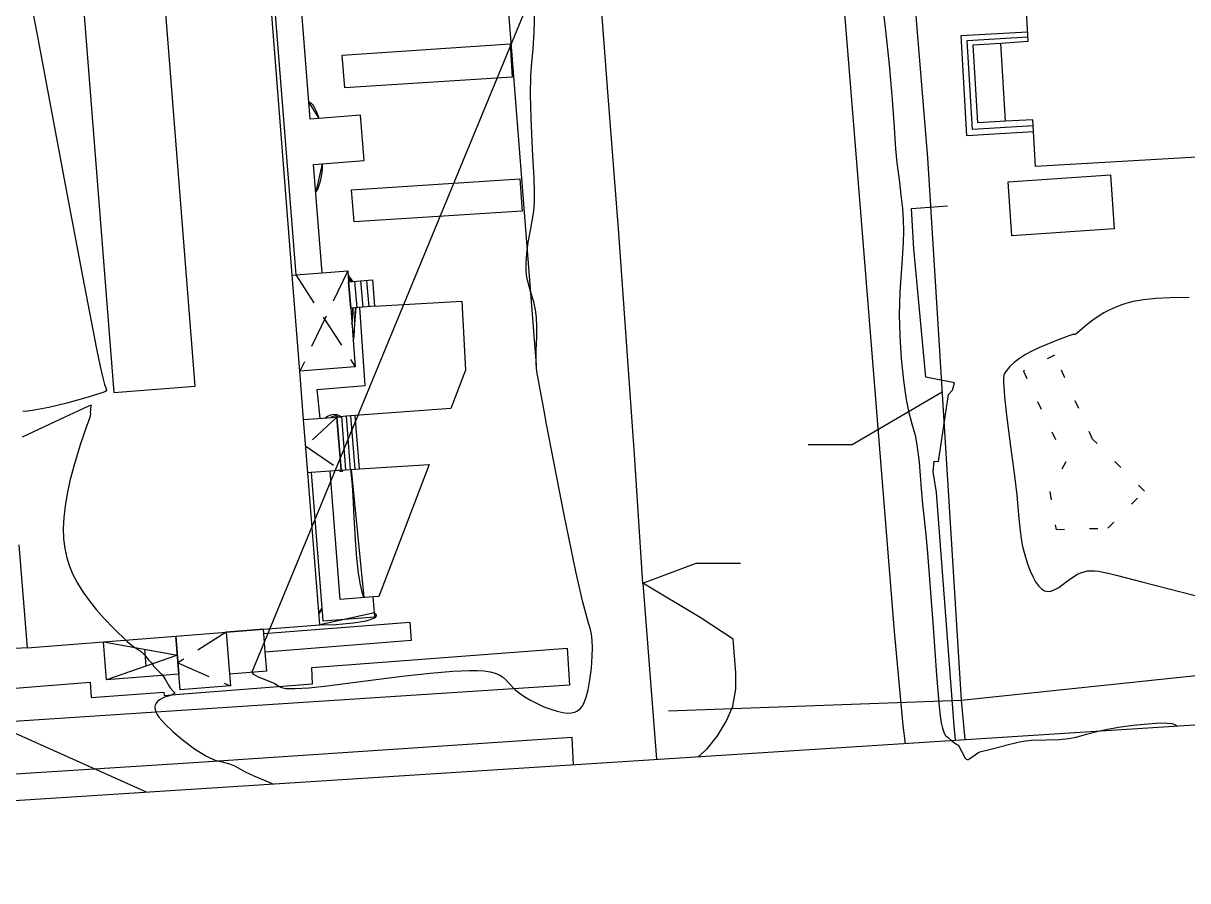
# Model space of a CAD drawing. Header units: metres. Extents: x 1233805 to 1234355, y 654698 to 655114.
# Drawn here: x 1234042.2 to 1234111.5, y 654698.2 to 654749.3 of the extents above; entities that cross this region are included whole.
import ezdxf

# ---------------------------------------------------------------- set-up
doc = ezdxf.new("R2010")
doc.units = ezdxf.units.M
doc.linetypes.add('ИИDash_05_15', pattern=[2, 0.5, -1.5])
doc.linetypes.add('ИИDash_20_10', pattern=[3, 2, -1])
for name, color, linetype, lineweight in [('ИИ_ГОРИЗОНТАЛИ_ОСН', 32, 'Continuous', 25), ('ИИ_ГОРИЗОНТАЛИ_УТОЛЩ', 32, 'Continuous', 30), ('ИИ_ДОРОГИ_АД', 7, 'Continuous', 25), ('ИИ_ЛЭП_НН', 250, 'Continuous', 25), ('ИИ_ОТМЕТКИ', 7, 'Continuous', 25), ('ИИ_СТРОЕНИЕ', 7, 'Continuous', 25), ('ИИ_УГОДЬЯ', 7, 'Continuous', 25)]:
    doc.layers.add(name, color=color, linetype=linetype, lineweight=lineweight)
doc.layers.add('Оформление точек', color=7, linetype='Continuous')

msp = doc.modelspace()

# ---------------------------------------------------------------- linework, layer by layer
at = {"layer": 'ИИ_ГОРИЗОНТАЛИ_ОСН'}
for points, elevation in [([(1234072.70541393, 654751.61326008), (1234055.7949600366, 654710.6452270059), (1234055.81344261, 654710.60812575), (1234055.88677953, 654710.52975836), (1234056.00054237, 654710.45507651), (1234056.17579519, 654710.37060297), (1234056.63904569, 654710.18347539), (1234057.17043236, 654709.9646905), (1234057.37148428, 654709.83538368), (1234057.50790198, 654709.7456964), (1234057.63960401, 654709.70111575), (1234057.81772438, 654709.67386063), (1234058.3649308, 654709.66388954), (1234059.18787457, 654709.71499018), (1234060.28560188, 654709.82781222), (1234062.42280751, 654710.0985321), (1234064.76097538, 654710.3970329), (1234066.42162621, 654710.58502055), (1234067.7597458, 654710.70271666), (1234068.77521729, 654710.74844408), (1234069.2414894, 654710.74259706), (1234069.64451976, 654710.71316978), (1234069.98949461, 654710.65980798), (1234070.28309336, 654710.58149545), (1234070.52321034, 654710.48117154), (1234070.7326815, 654710.35197752), (1234070.92050685, 654710.19062737), (1234071.14407887, 654709.94785095), (1234071.48399653, 654709.59114895), (1234071.7381076, 654709.3839502), (1234072.04713205, 654709.17295225), (1234072.40245563, 654708.96407648), (1234072.79040428, 654708.76539412), (1234073.19698726, 654708.58435883), (1234073.59911713, 654708.43154162), (1234073.97633981, 654708.31469198), (1234074.31147744, 654708.23912271), (1234074.58360471, 654708.20732386), (1234074.81977338, 654708.21297368), (1234075.02388505, 654708.25615404), (1234075.19977205, 654708.33766762), (1234075.34997549, 654708.45808717), (1234075.47974822, 654708.62093996), (1234075.59291367, 654708.83085078), (1234075.69484414, 654709.09768806), (1234075.82552647, 654709.58477975), (1234075.93583976, 654710.18353482), (1234076.02143101, 654710.87245633), (1234076.07357455, 654711.58253505), (1234076.08512673, 654712.08680799), (1234076.06797863, 654712.51761853), (1234076.02126037, 654712.89916175), (1234075.94147295, 654713.26034357), (1234075.85322567, 654713.55546543), (1234075.67950088, 654714.14100464), (1234075.50503423, 654714.80753785), (1234075.08778687, 654716.63715039), (1234074.40262751, 654719.99834327), (1234073.35227969, 654725.40196331), (1234073.19930458, 654726.19645261), (1234073.13891726, 654726.50959785), (1234072.76754222, 654728.53726932), (1234072.72276866, 654728.97960253), (1234072.72388376, 654729.43363422), (1234072.73832926, 654729.77954452), (1234072.7677522, 654730.58971485), (1234072.76970677, 654731.2132043), (1234072.74457274, 654731.75496058), (1234072.69143909, 654732.21216737), (1234072.59244773, 654732.67334932), (1234072.41863855, 654733.24418344), (1234072.20938955, 654733.9663696), (1234072.15511949, 654734.26564365), (1234072.12661969, 654734.56067448), (1234072.12679582, 654735.02088345), (1234072.17287986, 654735.56789947), (1234072.26348392, 654736.20218605), (1234072.4170342, 654737.05244903), (1234072.50019813, 654737.50023068), (1234072.58831376, 654738.07823534), (1234072.62817253, 654738.58789168), (1234072.6326656, 654739.18648694), (1234072.60278418, 654740.06605495), (1234072.5409685, 654741.3450972), (1234072.43608357, 654743.59709062), (1234072.39600087, 654745.02037445), (1234072.41524364, 654746.13872798), (1234072.47942423, 654746.94874344), (1234072.49552105, 654747.10722662), (1234072.55435987, 654747.73344645), (1234072.61340648, 654748.7331709), (1234072.66007472, 654750.01748372)], 4.5), ([(1234093.43455908, 654749.68628701), (1234093.53660283, 654748.82478836), (1234093.75197796, 654746.78082927), (1234093.91321621, 654744.95429544), (1234094.01888085, 654743.34811845), (1234094.12609746, 654741.79196475), (1234094.21371848, 654740.94290646), (1234094.35596296, 654739.79745565), (1234094.45334842, 654739.0273725), (1234094.5401807, 654738.23033803), (1234094.58709654, 654737.55844876), (1234094.60220891, 654736.89405352), (1234094.58544849, 654736.20864214), (1234094.49994181, 654734.96209956), (1234094.38610235, 654733.27696762), (1234094.35161659, 654731.90706107), (1234094.38057952, 654730.64521167), (1234094.46425231, 654729.29936526), (1234094.59544302, 654727.98791151), (1234094.75790868, 654726.87584588), (1234094.90354395, 654726.17666891), (1234095.10761944, 654725.42199752), (1234095.28970985, 654724.7491861), (1234095.40559252, 654724.17017915), (1234095.532837, 654723.13665613), (1234095.65878932, 654721.54213653), (1234095.7268296, 654720.63567788), (1234095.82743584, 654719.7408524), (1234095.93745533, 654718.81648817), (1234096.03871327, 654717.73086829), (1234096.36399566, 654713.31185016), (1234096.56829075, 654710.45954232), (1234096.72613544, 654708.60027176), (1234096.79047282, 654708.03788407), (1234096.85476004, 654707.6331466), (1234096.92673371, 654707.30801815), (1234097.00578341, 654707.06242347), (1234097.10831508, 654706.85670755), (1234097.1747731, 654706.80444438), (1234097.28760585, 654706.72275403), (1234097.45883415, 654706.57807888), (1234097.66060491, 654706.40902509), (1234097.75045161, 654706.34854236), (1234097.81592293, 654706.32459811), (1234097.81939086, 654706.3239733), (1234097.85184009, 654706.30068736), (1234097.91437605, 654706.19494647), (1234098.19218473, 654705.67196755), (1234098.19834543, 654705.66000517), (1234098.26961939, 654705.53081294), (1234098.32416734, 654705.46665783), (1234098.38554418, 654705.43991627), (1234098.46044604, 654705.45004675), (1234098.61588242, 654705.53458195), (1234098.86013912, 654705.71923999), (1234098.94440258, 654705.78573336), (1234099.07988401, 654705.87439725), (1234099.22731366, 654705.91890144), (1234099.23632765, 654705.92099922), (1234099.80786334, 654706.05838425), (1234100.64629621, 654706.2755515), (1234100.69572736, 654706.28916136), (1234101.50508237, 654706.48553013), (1234101.87008474, 654706.54513402), (1234102.23104338, 654706.58317707), (1234103.10679226, 654706.61295313), (1234103.88212591, 654706.63474373), (1234104.42351137, 654706.68563517), (1234104.88233519, 654706.7743276), (1234105.49795157, 654706.94066789), (1234106.12219616, 654707.11216957), (1234106.65100978, 654707.23451757), (1234107.40848113, 654707.37006188), (1234108.27282163, 654707.48716457), (1234109.14645565, 654707.5725821), (1234109.91021846, 654707.61451133), (1234110.30255665, 654707.61197128), (1234110.58155213, 654707.57588646), (1234110.79780131, 654707.49952564), (1234110.8818596, 654707.43761821)], 4.5), ([(1234111.61082059, 654732.94607347), (1234110.47393649, 654732.92251349), (1234109.63109027, 654732.87768962), (1234108.89979738, 654732.80193527), (1234108.27708751, 654732.69323856), (1234107.90998842, 654732.60081448), (1234107.55063388, 654732.48654361), (1234107.19915886, 654732.35047082), (1234106.85551164, 654732.19257684), (1234106.52271048, 654732.01462804), (1234106.19603143, 654731.81447497), (1234105.87498222, 654731.59218718), (1234105.53519787, 654731.33089613), (1234104.97638433, 654730.85643334), (1234104.85887535, 654730.75725667), (1234104.79998386, 654730.73348414), (1234104.73321018, 654730.7366684), (1234104.68481568, 654730.7413775), (1234104.45071121, 654730.660515), (1234104.03761604, 654730.4977813), (1234103.90928373, 654730.44822851), (1234102.69174494, 654729.95333163), (1234102.2342364, 654729.73932746), (1234101.859614, 654729.53959798), (1234101.50684352, 654729.31507082), (1234101.19130974, 654729.07092937), (1234100.91629487, 654728.80964248), (1234100.68770016, 654728.53676304), (1234100.60882039, 654728.41888707), (1234100.56904802, 654728.32876162), (1234100.55834585, 654728.0971655), (1234100.56232589, 654728.01094442), (1234100.56615698, 654727.89189163), (1234100.61466756, 654727.02018634), (1234100.72843267, 654725.93652041), (1234100.97886209, 654724.07074288), (1234101.21686645, 654722.31827248), (1234101.35339041, 654721.17752475), (1234101.45661924, 654719.99683313), (1234101.45940129, 654719.95980106), (1234101.53917218, 654719.05346152), (1234101.60620845, 654718.57646996), (1234101.69709477, 654718.11284607), (1234101.69709477, 654718.11284607), (1234101.8205513, 654717.62143205), (1234101.96680384, 654717.14439209), (1234102.1272147, 654716.709691), (1234102.29696401, 654716.33007178), (1234102.46973099, 654716.01807524), (1234102.64559867, 654715.77197161), (1234102.82276484, 654715.59426049), (1234103.00008755, 654715.48605284), (1234103.1196112, 654715.45166058), (1234103.24635865, 654715.44445189), (1234103.3813415, 654715.46435019), (1234103.52633491, 654715.51160679), (1234103.84594509, 654715.68441662), (1234104.29391048, 654716.01084074), (1234104.68210013, 654716.29790138), (1234104.96590366, 654716.47087758), (1234105.15659375, 654716.5567953), (1234105.35411814, 654716.62005454), (1234105.55894475, 654716.66081377), (1234105.7720709, 654716.6792758), (1234105.98912154, 654716.67595902), (1234106.21902186, 654716.65155695), (1234106.77187378, 654716.53197304), (1234106.77928171, 654716.53007691), (1234107.26524257, 654716.40646798), (1234108.80019219, 654716.01488782), (1234113.44004152, 654714.81893903)], 5)]:
    msp.add_lwpolyline(points, dxfattribs=dict(at, elevation=elevation))
for points, elevation in [([(1234059.7957650642, 654743.5872964484), (1234059.78921054, 654743.62386338), (1234059.7049207, 654743.86707178), (1234059.68858106, 654743.90456906), (1234059.65352391, 654743.99660135), (1234059.54155379, 654744.24081048), (1234059.44399336, 654744.37713627), (1234059.32958828, 654744.49498816), (1234059.22103439, 654744.55493923), (1234059.1900715663, 654744.5517523196)], 5), ([(1234059.6084671023, 654739.2328830627), (1234059.64788742, 654739.26122447), (1234059.72836084, 654739.39393676), (1234059.81452746, 654739.62341481), (1234059.90118281, 654739.93773035), (1234059.97031244, 654740.27232642), (1234060.00541815, 654740.57042901), (1234060.00025682, 654740.83984875), (1234059.9968553884, 654740.8920585683)], 5), ([(1234061.7906843435, 654733.8900018099), (1234061.79015847, 654733.89159904), (1234061.69138445, 654734.04895121), (1234061.64808592, 654734.1087113), (1234061.62230515, 654734.15195207), (1234061.56361536, 654734.2414005), (1234061.5326512465, 654734.2702890201)], 5), ([(1234061.6779555643, 654733.8811342815), (1234061.6777176, 654733.88185704), (1234061.62805307, 654733.96097268), (1234061.60628028, 654733.99102254), (1234061.5933154, 654734.01276785), (1234061.54864501, 654734.066967703)], 5.5), ([(1234061.7629381553, 654731.3427579359), (1234061.79909864, 654731.6004389), (1234061.80752571, 654731.89228501), (1234061.80829184, 654731.95100344)], 5.5), ([(1234061.80829184, 654731.95100344), (1234061.82154841, 654732.24996874), (1234061.8239033585, 654732.3127558025)], 5.5), ([(1234061.92827065, 654731.60363253), (1234061.94627483, 654732.05238686), (1234061.98408337, 654732.2968162), (1234061.98896781, 654732.31511358), (1234061.9899053182, 654732.3258139307)], 5), ([(1234061.8419877763, 654730.3378366204), (1234061.86899807, 654730.47757989), (1234061.91001618, 654730.90608737), (1234061.9267502, 654731.48674816), (1234061.92827065, 654731.60363253)], 5), ([(1234061.0926591624, 654725.8428859961), (1234061.06776398, 654725.86884688), (1234060.98478212, 654725.92305812), (1234060.89173077, 654725.95993213), (1234060.68268411, 654725.97909579), (1234060.4948676, 654725.9406491), (1234060.30752468, 654725.85683477), (1234060.1866797635, 654725.7716193935)], 5), ([(1234060.9119414997, 654725.8286702925), (1234060.9051313, 654725.84395166), (1234060.85028896, 654725.89292318), (1234060.77285638, 654725.90244602), (1234060.6784363, 654725.88311716), (1234060.5842526, 654725.840978), (1234060.5346935168, 654725.7989950241)], 5.5), ([(1234060.9735381329, 654722.6471167884), (1234061.05612677, 654722.59707732), (1234061.15613724, 654722.58391044), (1234061.20465841, 654722.59935488), (1234061.22732207, 654722.64351823), (1234061.2272264936, 654722.6670725485)], 5.5), ([(1234062.4745355798, 654715.085299486), (1234062.38971638, 654715.31516235), (1234062.26359978, 654715.83307422), (1234062.15341806, 654716.52562231), (1234062.05503148, 654717.42377479), (1234061.96891984, 654718.52005905), (1234061.89151972, 654719.86014668), (1234061.83256915, 654721.14166829), (1234061.80304274, 654721.75569673), (1234061.72508534, 654722.56294073), (1234061.71699175, 654722.63182144), (1234061.7086068545, 654722.7049391321)], 5), ([(1234059.977608128, 654714.4216344893), (1234059.95640486, 654714.37808083), (1234059.7932838905, 654714.1258710367)], 5), ([(1234059.8455047042, 654713.4620119529), (1234060.79322324, 654713.48329296), (1234061.84154365, 654713.56898155), (1234062.2520919, 654713.62868947), (1234062.61119536, 654713.70225803), (1234062.90653423, 654713.78732775), (1234063.11446272, 654713.87718635), (1234063.1905082, 654713.93185538), (1234063.22680776, 654713.9862841), (1234063.22417902, 654714.04019398), (1234063.182223, 654714.10011493), (1234063.1006876123, 654714.1787737986)], 5)]:
    msp.add_lwpolyline(points, close=True, dxfattribs=dict(at, elevation=elevation))
at = {"layer": 'ИИ_ГОРИЗОНТАЛИ_УТОЛЩ', "elevation": 4}
for points in [[(1234042.12691307, 654752.61772413), (1234042.19491981, 654752.42648698), (1234042.36824278, 654751.7542043), (1234042.63348112, 654750.51156597), (1234043.01719316, 654748.56727891), (1234044.79404686, 654739.12822041), (1234045.81319012, 654733.68435012), (1234046.54563106, 654729.88291779), (1234046.76494309, 654728.82255136), (1234046.92206437, 654728.14782122), (1234047.03167053, 654727.75762608), (1234047.12258183, 654727.51699114), (1234047.13513861, 654727.4888287), (1234047.14468144, 654727.42455967), (1234047.11035514, 654727.37107395), (1234047.03979964, 654727.32910036), (1234046.8665314, 654727.26481162), (1234046.05629025, 654727.0128865), (1234044.78142924, 654726.65046944), (1234043.71177144, 654726.38891528), (1234042.83365637, 654726.22481088), (1234042.46997153, 654726.18010778), (1234042.1572925, 654726.16040719)], [(1234042.13715135, 654724.65373483), (1234043.12174941, 654725.09708495), (1234044.68465273, 654725.8350908), (1234045.45248044, 654726.19942046), (1234046.09501855, 654726.48858297), (1234046.21587795, 654726.52970242), (1234046.23774699, 654726.52931005), (1234046.24062017, 654726.51517324), (1234046.22243101, 654726.42276622), (1234046.22212567, 654726.42131629), (1234046.20508907, 654726.3283108), (1234046.2014627, 654726.29272058), (1234046.19474925, 654726.23586713), (1234046.18812159, 654726.20222789), (1234046.17785578, 654726.136533), (1234046.18314273, 654726.08677016), (1234046.19034264, 654726.03832423), (1234046.16587155, 654725.86864811), (1234046.04688286, 654725.51018933), (1234045.97912604, 654725.32727016), (1234045.57374651, 654724.17023198), (1234045.19376626, 654722.89798446), (1234044.96760592, 654722.02937494), (1234044.7988862, 654721.25374057), (1234044.67752297, 654720.52457267), (1234044.60327351, 654719.83805194), (1234044.57567565, 654719.18448931), (1234044.59559365, 654718.56916677), (1234044.6630527, 654717.99139446), (1234044.77807661, 654717.45102321), (1234044.93717031, 654716.951101), (1234045.15002931, 654716.44507687), (1234045.41657116, 654715.93313569), (1234045.73685466, 654715.41516129), (1234046.10619572, 654714.8972155), (1234046.52992624, 654714.37056299), (1234047.00656229, 654713.83584626), (1234047.58546995, 654713.23772388), (1234048.37083271, 654712.47045423), (1234048.5930237, 654712.27632182), (1234048.76883196, 654712.14872896), (1234048.97608397, 654712.02320725), (1234049.2059976, 654711.87767744), (1234049.41208717, 654711.66324698), (1234049.48068188, 654711.58018891), (1234049.65708043, 654711.3804769), (1234049.81850724, 654711.19713214), (1234049.91662692, 654711.0537245), (1234049.93476331, 654711.02112498), (1234050.11563335, 654710.81529332), (1234050.18431713, 654710.75261043), (1234050.38011263, 654710.56762506), (1234050.52099357, 654710.40904123), (1234050.67050811, 654710.19199159), (1234050.82466204, 654709.91191826), (1234050.84536148, 654709.87095018), (1234050.94587362, 654709.702969), (1234051.09541411, 654709.53394392), (1234051.14176723, 654709.48310983), (1234051.1899817, 654709.42175487), (1234051.1969885, 654709.37950899), (1234051.16520018, 654709.34132936), (1234051.09037263, 654709.3047167), (1234050.93044734, 654709.25447917), (1234050.56660872, 654709.13240339), (1234050.30720036, 654708.99706121), (1234050.18630106, 654708.90102327), (1234050.0996798, 654708.79723992), (1234050.04598121, 654708.6840594), (1234050.02500475, 654708.56092227), (1234050.03676959, 654708.42694159), (1234050.08142275, 654708.28228689), (1234050.15901647, 654708.12679355), (1234050.2695935, 654707.96038051), (1234050.61198598, 654707.56610722), (1234051.11248733, 654707.09233853), (1234051.74160535, 654706.5681522), (1234052.39085983, 654706.08440914), (1234052.74020646, 654705.85226699), (1234053.06010643, 654705.66365035), (1234053.34732721, 654705.51996303), (1234053.62401345, 654705.41021099), (1234053.75159428, 654705.36482569), (1234053.79859774, 654705.34810479), (1234053.80158127, 654705.34704344), (1234053.80531252, 654705.34571609)], [(1234053.853915, 654705.34890886), (1234054.02499921, 654705.30624093), (1234054.4645462, 654705.18363584), (1234054.77596137, 654705.06107992), (1234054.9914582, 654704.93690842), (1234055.40140819, 654704.70321445), (1234055.91402785, 654704.46439459), (1234056.49237647, 654704.22424276), (1234057.04432493, 654703.99404317)]]:
    msp.add_lwpolyline(points, dxfattribs=at)
at = {"layer": 'ИИ_ГОРИЗОНТАЛИ_УТОЛЩ', "elevation": 6}
for points in [[(1234061.68831302, 654732.29837435), (1234061.68831451, 654732.29843731), (1234061.66828659, 654732.56228984), (1234061.586695, 654733.60524), (1234061.56564512, 654733.87099824), (1234061.5647217, 654733.87299413), (1234061.56447464, 654733.87333378), (1234061.56432558, 654733.87358374), (1234061.56256845, 654733.87484407), (1234061.5777875, 654733.61444667), (1234061.61677415, 654733.10058358), (1234061.65679667, 654732.57281), (1234061.6722582, 654732.30769528), (1234061.67215417, 654732.3072575), (1234061.67440917, 654732.2882475), (1234061.67801716, 654732.28525691), (1234061.68213921, 654732.28504443), (1234061.68558992, 654732.28705651), (1234061.68748958, 654732.29064588), (1234061.68818109, 654732.29479043), (1234061.68830143, 654732.2978154), (1234061.68831302, 654732.29837435)], [(1234060.85665583, 654725.81645583), (1234060.85670196, 654725.8162244), (1234060.9020475, 654725.28494417), (1234061.00055487, 654724.04687252), (1234061.06915698, 654723.18280237), (1234061.11342709, 654722.65727364), (1234061.11411281, 654722.66055154), (1234061.07203, 654723.196495), (1234060.90633237, 654725.30010427), (1234060.86302866, 654725.82579626), (1234060.85906487, 654725.82350177), (1234060.85665583, 654725.81645583)]]:
    msp.add_lwpolyline(points, close=True, dxfattribs=at)
at = {"layer": 'ИИ_ДОРОГИ_АД'}
for points in [[(1234105.78787806, 654817.62310478), (1234105.72322131, 654818.32190731), (1234105.3998256, 654818.50780922), (1234095.45445748, 654817.83152668), (1234095.43080779, 654817.47568472), (1234089.08402903, 654816.97670922), (1234087.12988562, 654816.84711817), (1234086.81717975, 654816.58538594), (1234086.50447389, 654816.09824422), (1234086.13361818, 654815.11673171), (1234085.97277709, 654814.1538906), (1234086.05236019, 654811.88320881), (1234086.61831358, 654805.74497478), (1234090.00225739, 654804.35459852), (1234092.00081137, 654803.55423408), (1234093.34079617, 654787.65163369), (1234093.94888333, 654780.76166514), (1234088.88100182, 654777.62039048), (1234089.48757112, 654769.78780447), (1234091.68894294, 654742.4503461), (1234094.05188862, 654713.06595229), (1234094.5627279, 654707.46655005), (1234094.69527604, 654706.40228635)], [(1234082.40541056, 654705.61619771), (1234082.91453228, 654706.07346161), (1234083.52152671, 654706.85733287), (1234084.06593356, 654707.74598131), (1234084.44529896, 654708.61835025), (1234084.62232474, 654709.62980276), (1234084.62232474, 654710.5936333), (1234084.45794366, 654712.6038863), (1234082.49711049, 654713.88375151), (1234079.09128424, 654715.93476963), (1234078.5923445, 654723.59162081), (1234077.66275128, 654736.76788656), (1234077.00527589, 654745.18171244), (1234075.07173765, 654770.69226636)], [(1234097.70283427, 654706.59465683), (1234097.62527738, 654707.44078263), (1234096.55934529, 654721.32330157), (1234096.37042374, 654722.56761072), (1234096.43181866, 654723.20427887), (1234096.67731985, 654723.17361076), (1234097.28535467, 654727.15928952), (1234097.51852977, 654727.41694155), (1234097.64124111, 654727.85864657), (1234095.9231515, 654728.20220477), (1234095.2215326, 654735.82898405), (1234095.07450929, 654738.22570889), (1234097.22740054, 654738.38731582)], [(1234063.11474965, 654732.41429699), (1234068.30407138, 654732.71737962), (1234068.53130587, 654728.61262078), (1234067.65641511, 654726.33158323), (1234061.95291446, 654725.91055583)], [(1234059.874525, 654725.74706452), (1234059.68428672, 654727.46794419), (1234062.55351808, 654727.69310975), (1234062.23976408, 654732.34546844)], [(1234042.42004447, 654712.08443568), (1234039.74208453, 654711.92841606), (1234038.75192211, 654724.23585593)], [(1234062.20202312, 654722.74375249), (1234066.36036981, 654723.00119967), (1234063.36853179, 654715.15025271), (1234063.0259659, 654715.12867637)], [(1234079.09128424, 654715.93476963), (1234079.89217409, 654705.45544521)], [(1234038.07951385, 654711.31322708), (1234038.25018361, 654709.40462822), (1234039.94273027, 654709.55045132), (1234046.17892108, 654710.04834794), (1234046.23058075, 654709.12404709), (1234050.55680319, 654709.45077443), (1234050.57284543, 654709.25051146), (1234051.74638874, 654709.35369201), (1234059.42004777, 654709.94208506), (1234059.36912087, 654710.92481719), (1234074.57627217, 654712.05802929), (1234074.70806452, 654709.85682195), (1234056.75381744, 654708.69278652), (1234041.33076327, 654707.6854179), (1234023.12468186, 654706.50049356), (1234008.5038336, 654705.59009755)], [(1234074.9634752, 654705.14019407), (1234074.86880093, 654706.75229137), (1234052.02789991, 654705.22748989), (1234034.52490292, 654704.1213979), (1234009.85230813, 654702.5534881)]]:
    msp.add_lwpolyline(points, dxfattribs=at)
for points in [[(1234061.17608395, 654747.35766472), (1234071.18583819, 654748.03497975), (1234071.30907293, 654746.05636567), (1234061.33333975, 654745.41151492)], [(1234061.73740524, 654739.34368672), (1234071.7552722, 654740.00512441), (1234071.90580229, 654738.07037259), (1234061.89918845, 654737.43816163)]]:
    msp.add_lwpolyline(points, close=True, dxfattribs=at)
at = {"layer": 'ИИ_ЛЭП_НН', "elevation": -11.67}
for points in [[(1234061.37009156, 654972.78136427), (1234066.38509897, 654943.7188594), (1234071.32932275, 654914.81442756), (1234077.19893299, 654872.0390863), (1234085.76023621, 654846.35844382), (1234090.83893242, 654812.01489527), (1234093.37063655, 654773.56803649), (1234096.03290709, 654741.24083776), (1234098.03735019, 654708.98158817), (1234098.25519292, 654706.62998698)], [(1234068.80733846, 654778.87200665), (1234070.47252128, 654757.73494974), (1234072.7226557, 654728.91218811)], [(1234023.18474518, 654714.63304702), (1234037.90994314, 654708.69193255), (1234049.5142355, 654703.51240099)], [(1234098.03735019, 654708.98158817), (1234145.84863566, 654713.9838889)], [(1234080.60666175, 654708.3345706), (1234098.03735019, 654708.98158817)]]:
    msp.add_lwpolyline(points, dxfattribs=at)
at = {"layer": 'ИИ_ЛЭП_НН'}
msp.add_lwpolyline([(1234096.89844634, 654727.31096025), (1234091.53811253, 654724.16627573), (1234088.92319631, 654724.16627573)], dxfattribs=at)
at = {"layer": 'ИИ_ОТМЕТКИ'}
msp.add_lwpolyline([(1234079.09128424, 654715.93476963), (1234082.25560799, 654717.13429883), (1234084.89162002, 654717.13429883)], dxfattribs=at)
at = {"layer": 'ИИ_СТРОЕНИЕ'}
for points in [[(1234041.93780168, 654718.21496562), (1234042.42004447, 654712.08443568), (1234046.97549784, 654712.44277902), (1234051.27961452, 654712.78135159), (1234054.27425859, 654713.01691777), (1234056.4924993, 654713.19141012), (1234059.84603992, 654713.455208), (1234059.13436185, 654722.50244259), (1234058.88525319, 654725.66924593), (1234058.65851642, 654728.55164575), (1234058.20844047, 654734.2732535), (1234056.99066982, 654749.75420934), (1234056.52584232, 654755.66334662), (1234056.29112564, 654758.64719132), (1234056.04452884, 654761.78206264), (1234055.3373545, 654770.77204333), (1234051.73218775, 654770.48845191), (1234049.68033965, 654770.32704841), (1234046.84035788, 654770.10364835), (1234042.47597708, 654769.76033526), (1234037.91135905, 654769.401271)], [(1234102.34016579, 654742.78669575), (1234098.38147254, 654742.55808467), (1234098.03672324, 654748.52785996), (1234101.99541648, 654748.75647103)], [(1234102.3191788, 654743.15011242), (1234098.70399462, 654742.94133869), (1234098.39821844, 654748.23624432), (1234102.01340262, 654748.44501805)], [(1234100.6668382, 654743.42179108), (1234099.02284723, 654743.32685204), (1234098.75442596, 654747.97490982), (1234100.39841692, 654748.06984886)], [(1234061.92078591, 654733.90023593), (1234062.04429731, 654732.33009254)], [(1234062.27760335, 654733.92830408), (1234062.40111475, 654732.35816069)], [(1234062.6344208, 654733.95637223), (1234062.7579322, 654732.38622884)], [(1234061.13607622, 654725.84630129), (1234061.38518488, 654722.67949795)], [(1234061.40835563, 654725.86771947), (1234061.65746429, 654722.70091613)], [(1234061.68063505, 654725.88913765), (1234061.92974371, 654722.72233431)], [(1234046.97549784, 654712.44277902), (1234051.36871705, 654711.64863221), (1234047.15370291, 654710.17734027)], [(1234049.40428222, 654712.0037362), (1234049.4839669, 654710.99074172)]]:
    msp.add_lwpolyline(points, dxfattribs=at)
for points in [[(1234045.42344423, 654754.77985689), (1234047.58700975, 654727.27544774), (1234052.42775203, 654727.65623262), (1234050.26418651, 654755.16064177), (1234045.42344423, 654754.77985689)], [(1234101.78184858, 654752.45467256), (1234112.08966593, 654753.04994), (1234112.76647792, 654741.33007455), (1234102.45866057, 654740.7348071), (1234102.29804956, 654743.51599211), (1234100.6668382, 654743.42179108), (1234100.39841692, 654748.06984886), (1234102.02846216, 654748.18424284), (1234101.78184858, 654752.45467256)], [(1234062.27548753, 654743.78235761), (1234059.26919637, 654743.54587524), (1234058.76982427, 654749.89416208), (1234057.19698292, 654749.77043845), (1234058.41475357, 654734.2894826), (1234059.98759492, 654734.41320623), (1234059.48114333, 654740.85149137), (1234062.48743449, 654741.08797374), (1234062.27548753, 654743.78235761)], [(1234100.83103618, 654739.81969685), (1234106.9335874, 654740.23243362), (1234107.15102738, 654737.0174581), (1234101.04847617, 654736.60472133), (1234100.83103618, 654739.81969685)], [(1234061.51197647, 654734.53311789), (1234061.56396846, 654733.87216777), (1234061.68747986, 654732.30202439), (1234061.96205243, 654728.81151014), (1234058.65851642, 654728.55164575), (1234058.20844047, 654734.2732535), (1234058.41475357, 654734.2894826), (1234059.98759492, 654734.41320623), (1234061.51197647, 654734.53311789)], [(1234062.99123825, 654733.98444038), (1234063.11474965, 654732.41429699), (1234062.40111475, 654732.35816069), (1234061.68747986, 654732.30202439), (1234061.56396846, 654733.87216777), (1234062.27760335, 654733.92830408), (1234062.99123825, 654733.98444038)], [(1234060.8637968, 654725.82488311), (1234061.11290546, 654722.65807977), (1234060.45572696, 654722.60638447), (1234059.34067496, 654722.51867169), (1234059.13436185, 654722.50244259), (1234058.88525319, 654725.66924593), (1234060.8637968, 654725.82488311)], [(1234060.8637968, 654725.82488311), (1234061.11290546, 654722.65807977), (1234061.65746429, 654722.70091613), (1234062.20202312, 654722.74375249), (1234061.95291446, 654725.91055583), (1234061.40835563, 654725.86771947), (1234060.8637968, 654725.82488311)], [(1234060.45572696, 654722.60638447), (1234059.34067496, 654722.51867169), (1234060.03476945, 654713.694969), (1234063.11965628, 654713.9376339), (1234063.0259659, 654715.12867637), (1234061.05613107, 654714.97372425), (1234060.45572696, 654722.60638447)], [(1234065.20891401, 654713.62190322), (1234065.29545138, 654712.52179361), (1234058.34300382, 654711.97489672), (1234056.59898491, 654711.83770784), (1234056.51244754, 654712.93781745), (1234065.20891401, 654713.62190322)], [(1234051.27961452, 654712.78135159), (1234051.45781959, 654710.51591284), (1234047.15370291, 654710.17734027), (1234046.97549784, 654712.44277902), (1234051.27961452, 654712.78135159)], [(1234051.53027651, 654709.59480144), (1234051.45781959, 654710.51591284), (1234051.27961452, 654712.78135159), (1234054.27425859, 654713.01691777), (1234054.46902631, 654710.54092575), (1234054.52492059, 654709.83036762), (1234051.53027651, 654709.59480144)], [(1234054.27425859, 654713.01691777), (1234054.46902631, 654710.54092575), (1234056.68726702, 654710.7154181), (1234056.59898491, 654711.83770784), (1234056.51244754, 654712.93781745), (1234056.4924993, 654713.19141012), (1234054.27425859, 654713.01691777)]]:
    msp.add_lwpolyline(points, close=True, dxfattribs=at)
at = {"layer": 'ИИ_СТРОЕНИЕ', "linetype": 'ИИDash_20_10'}
for points in [[(1234058.41475357, 654734.2894826), (1234061.96205243, 654728.81151014)], [(1234061.51197647, 654734.53311789), (1234058.65851642, 654728.55164575)], [(1234060.8637968, 654725.82488311), (1234059.00980752, 654724.08584426), (1234061.11290546, 654722.65807977)], [(1234054.27425859, 654713.01691777), (1234051.40494552, 654711.18807651), (1234054.52492059, 654709.83036762)]]:
    msp.add_lwpolyline(points, dxfattribs=at)
at = {"layer": 'ИИ_УГОДЬЯ', "linetype": 'ИИDash_05_15'}
msp.add_lwpolyline([(1234103.59344066, 654729.50973501), (1234101.7442561, 654728.5627269), (1234104.26998131, 654723.15121395), (1234103.32283435, 654721.39248776), (1234103.68363448, 654719.1376833), (1234106.76897414, 654719.21336678), (1234108.94732758, 654721.40911906), (1234105.8636043, 654724.51294003)], close=True, dxfattribs=at)
at = {"layer": 'Оформление точек', "color": 41}
msp.add_lwpolyline([(1234118.22104335, 655094.64752576), (1234087.59800437, 655090.37291663), (1234059.48229239, 655089.9032224), (1234043.42129298, 655091.71372342), (1234034.66623084, 655090.38602347), (1234028.2360811, 655086.88278027), (1234010.90710781, 655086.52068245), (1233982.67135103, 655082.29198002), (1233956.24014029, 655083.19907525), (1233946.65527013, 655081.45348852), (1233930.1993173, 655076.45825401), (1233877.21613158, 655076.52812731), (1233835.71209344, 655079.57085823), (1233829.4312175, 655025.74915668), (1233818.22074379, 654852.92659002), (1233807.50615591, 654725.36303495), (1233805.350995, 654698.22919145), (1234024.61714186, 654701.91992446), (1234177.24120892, 654711.68211789)], dxfattribs=at)

doc.saveas('drawing.dxf')
